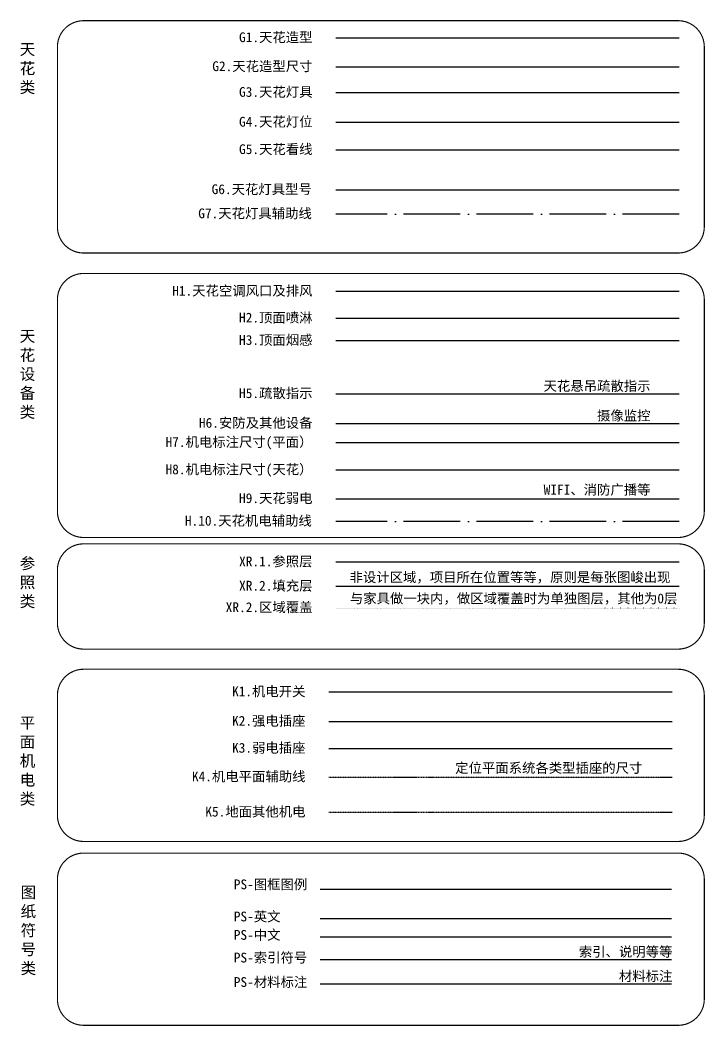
# Model space of a CAD drawing. Extents: x 133656 to 214778, y 12424 to 51506.
# Drawn here: x 133656 to 145672, y 13540 to 31200 of the extents above; entities that cross this region are included whole.
import ezdxf
from ezdxf.enums import TextEntityAlignment as Align

# ---------------------------------------------------------------- set-up
doc = ezdxf.new("R2010")
doc.units = 0
doc.header["$MEASUREMENT"] = 0
for name, pattern in [('PS轴线', [29.110615, 18, -5, 0, -6.110615]), ('图案填充', [66.863653, 0, -20.558844, 0, -15.145704, 0, -15.145704, 0, -16.013401]), ('轴线', [1279.947105, 991.697132, -142.311249, 0, -145.938724])]:
    doc.linetypes.add(name, pattern=pattern)
for name, color, linetype in [('G1.天花造型', 30, 'Continuous'), ('G2.天花造型尺寸', 144, 'Continuous'), ('G3.天花灯具', 52, 'Continuous'), ('G4.天花灯位', 71, 'Continuous'), ('G5.天花看线', 152, 'Continuous'), ('G6.天花灯具型号', 1, 'Continuous'), ('G7-天花灯具辅助线', 251, '轴线'), ('H.10-天花机电辅助线', 251, '轴线'), ('H1.天花空调风口', 4, 'Continuous'), ('H2.顶面喷淋', 4, 'Continuous'), ('H3.顶面烟感', 102, 'Continuous'), ('H5.疏散指示', 92, 'Continuous'), ('H6.安防及其他设备', 112, 'Continuous'), ('H7.机电平面尺寸', 113, 'Continuous'), ('H8.机电天花尺寸', 107, 'Continuous'), ('H9.天花广播.WIFI', 161, 'Continuous'), ('J-图框图例', 144, 'Continuous'), ('K1.机电开关', 30, 'Continuous'), ('K2.强电插座', 132, 'Continuous'), ('K3.弱电插座', 136, 'Continuous'), ('K4-机电平面辅助线', 251, 'PS轴线'), ('K5.地面其他机电', 201, 'PS轴线'), ('PS-中文', 50, 'Continuous'), ('PS-材料标注', 50, 'Continuous'), ('PS-索引符号', 51, 'Continuous'), ('PS-英文', 7, 'Continuous'), ('XR.1参照层', 150, 'Continuous'), ('XR.2填充层', 8, 'Continuous'), ('XR.3区域覆盖', 251, 'Continuous')]:
    doc.layers.add(name, color=color, linetype=linetype)
doc.styles.add('TK-HZ', font='')
doc.styles.add('样式 1', font='', dxfattribs={"width": 0.7, "height": 450})
doc.styles.get('TK-HZ').set_extended_font_data('SimSun')
doc.styles.get('样式 1').set_extended_font_data('SimSun')

msp = doc.modelspace()

# ---------------------------------------------------------------- linework, layer by layer
at = {"const_width": 20}
for points in [[(134770, 31189.7), (145202.6, 31189.7, -0.4142136), (145662.2, 30730), (145662.2, 27570.2, -0.4142136), (145202.6, 27110.6), (134770, 27110.6, -0.4142136), (134310.4, 27570.2), (134310.4, 30730, -0.4142136)], [(134770, 26751.4), (145202.6, 26751.4, -0.4142136), (145662.2, 26291.7), (145662.2, 22575.1, -0.4142136), (145202.6, 22115.5), (134770, 22115.5, -0.4142136), (134310.4, 22575.1), (134310.4, 26291.7, -0.4142136)], [(134770, 22003.7), (145202.6, 22003.7, -0.4142136), (145662.2, 21544.1), (145662.2, 20615, -0.4142136), (145202.6, 20155.3), (134770, 20155.3, -0.4142136), (134310.4, 20615), (134310.4, 21544.1, -0.4142136)], [(134770, 19802.1), (145202.6, 19802.1, -0.4142136), (145662.2, 19342.5), (145662.2, 17237.7, -0.4142136), (145202.6, 16778.1), (134770, 16778.1, -0.4142136), (134310.4, 17237.7), (134310.4, 19342.5, -0.4142136)], [(134770, 16574), (145202.6, 16574, -0.4142136), (145662.2, 16114.4), (145662.2, 14009.6, -0.4142136), (145202.6, 13550), (134770, 13550, -0.4142136), (134310.4, 14009.6), (134310.4, 16114.4, -0.4142136)]]:
    msp.add_lwpolyline(points, format="xyb", close=True, dxfattribs=at)
at = {"layer": 'G1.天花造型'}
msp.add_line((145218.4, 30882.9), (139197, 30882.9), dxfattribs=at)
at = {"layer": 'G2.天花造型尺寸'}
msp.add_line((145218.4, 30374.1), (139197, 30374.1), dxfattribs=at)
at = {"layer": 'G3.天花灯具'}
msp.add_line((145218.4, 29922.8), (139197, 29922.8), dxfattribs=at)
at = {"layer": 'G4.天花灯位'}
msp.add_line((145218.4, 29399.2), (139197, 29399.2), dxfattribs=at)
at = {"layer": 'G5.天花看线'}
msp.add_line((145218.4, 28917.6), (139197, 28917.6), dxfattribs=at)
at = {"layer": 'G6.天花灯具型号'}
msp.add_line((145218.4, 28214.3), (139197, 28214.3), dxfattribs=at)
at = {"layer": 'G7-天花灯具辅助线'}
msp.add_line((145218.4, 27790.6), (139197, 27790.6), dxfattribs=at)
at = {"layer": 'H.10-天花机电辅助线'}
msp.add_line((145218.4, 22393.7), (139197, 22393.7), dxfattribs=at)
at = {"layer": 'H1.天花空调风口'}
msp.add_line((145218.4, 26431.9), (139197, 26431.9), dxfattribs=at)
at = {"layer": 'H2.顶面喷淋'}
msp.add_line((145218.4, 25960.3), (139197, 25960.3), dxfattribs=at)
at = {"layer": 'H3.顶面烟感'}
msp.add_line((145218.4, 25567.9), (139197, 25567.9), dxfattribs=at)
at = {"layer": 'H5.疏散指示'}
msp.add_line((145218.4, 24633.7), (139197, 24633.7), dxfattribs=at)
at = {"layer": 'H6.安防及其他设备'}
msp.add_line((145218.4, 24112.2), (139197, 24112.2), dxfattribs=at)
at = {"layer": 'H7.机电平面尺寸'}
msp.add_line((145218.4, 23776.6), (139197, 23776.6), dxfattribs=at)
at = {"layer": 'H8.机电天花尺寸'}
msp.add_line((145218.4, 23295.4), (139197, 23295.4), dxfattribs=at)
at = {"layer": 'H9.天花广播.WIFI'}
msp.add_line((145218.4, 22789.6), (139197, 22789.6), dxfattribs=at)
at = {"layer": 'J-图框图例'}
msp.add_line((138919.6, 15940.8), (145088.6, 15940.8), dxfattribs=at)
at = {"layer": 'K1.机电开关'}
msp.add_line((145095.6, 19397.3), (139074.1, 19397.3), dxfattribs=at)
at = {"layer": 'K2.强电插座'}
msp.add_line((145095.6, 18880.4), (139074.1, 18880.4), dxfattribs=at)
at = {"layer": 'K3.弱电插座'}
msp.add_line((145095.6, 18406.9), (139074.1, 18406.9), dxfattribs=at)
at = {"layer": 'K4-机电平面辅助线'}
msp.add_line((145095.6, 17904.1), (139074.1, 17904.1), dxfattribs=at)
at = {"layer": 'K5.地面其他机电'}
msp.add_line((145095.6, 17285.7), (139074.1, 17285.7), dxfattribs=at)
at = {"layer": 'PS-中文'}
msp.add_line((138919.6, 15105.1), (145088.6, 15105.1), dxfattribs=at)
at = {"layer": 'PS-材料标注'}
msp.add_line((138919.6, 14277.7), (145088.6, 14277.7), dxfattribs=at)
at = {"layer": 'PS-索引符号'}
msp.add_line((138919.6, 14706.6), (145088.6, 14706.6), dxfattribs=at)
at = {"layer": 'PS-英文'}
msp.add_line((138919.6, 15428.3), (145088.6, 15428.3), dxfattribs=at)
at = {"layer": 'XR.1参照层'}
msp.add_line((145218.4, 21679.3), (139197, 21679.3), dxfattribs=at)
at = {"layer": 'XR.2填充层'}
msp.add_line((145218.4, 21252.3), (139197, 21252.3), dxfattribs=at)
at = {"layer": 'XR.3区域覆盖', "linetype": '图案填充'}
msp.add_line((145218.4, 20875), (139197, 20875), dxfattribs=at)

# ---------------------------------------------------------------- texts
at = {"char_height": 200, "width": 458.678, "attachment_point": 1, "style": 'TK-HZ'}
for s, insert in [('天花类', (133648.5, 30787.6)), ('天花设备类', (133648.5, 25751.5)), ('参照类', (133648.5, 21761.1)), ('平面机电类', (133648.5, 18960.3)), ('图纸符号类', (133664.5, 15984.8))]:
    msp.add_mtext(s, dxfattribs=dict(at, insert=insert))
at = {"layer": 'G1.天花造型', "style": '样式 1'}
msp.add_text('G1.天花造型', height=172, dxfattribs=at).set_placement((138787, 30813), align=Align.RIGHT)
at = {"layer": 'G2.天花造型尺寸', "style": '样式 1'}
msp.add_text('G2.天花造型尺寸', height=172, dxfattribs=at).set_placement((138787, 30304.2), align=Align.RIGHT)
at = {"layer": 'G3.天花灯具', "style": '样式 1'}
msp.add_text('G3.天花灯具', height=172, dxfattribs=at).set_placement((138787, 29852.9), align=Align.RIGHT)
at = {"layer": 'G4.天花灯位', "style": '样式 1'}
msp.add_text('G4.天花灯位', height=172, dxfattribs=at).set_placement((138787, 29329.3), align=Align.RIGHT)
at = {"layer": 'G5.天花看线', "style": '样式 1'}
msp.add_text('G5.天花看线', height=172, dxfattribs=at).set_placement((138787, 28847.7), align=Align.RIGHT)
at = {"layer": 'G6.天花灯具型号', "style": '样式 1'}
msp.add_text('G6.天花灯具型号', height=172, dxfattribs=at).set_placement((138775.1, 28144.4), align=Align.RIGHT)
at = {"layer": 'G7-天花灯具辅助线', "style": '样式 1'}
msp.add_text('G7.天花灯具辅助线', height=172, dxfattribs=at).set_placement((138775.1, 27720.7), align=Align.RIGHT)
at = {"layer": 'H.10-天花机电辅助线', "style": '样式 1'}
msp.add_text('H.10.天花机电辅助线', height=172, dxfattribs=at).set_placement((138775.1, 22323.8), align=Align.RIGHT)
at = {"layer": 'H1.天花空调风口', "style": '样式 1'}
msp.add_text('H1.天花空调风口及排风', height=172, dxfattribs=at).set_placement((138787, 26362), align=Align.RIGHT)
at = {"layer": 'H2.顶面喷淋', "style": '样式 1'}
msp.add_text('H2.顶面喷淋', height=172, dxfattribs=at).set_placement((138787, 25890.5), align=Align.RIGHT)
at = {"layer": 'H3.顶面烟感', "style": '样式 1'}
msp.add_text('H3.顶面烟感', height=172, dxfattribs=at).set_placement((138787, 25498), align=Align.RIGHT)
at = {"layer": 'H5.疏散指示', "style": '样式 1'}
for s, p in [('H5.疏散指示', (138787, 24563.8)), ('天花悬吊疏散指示', (144718.6, 24690.6))]:
    msp.add_text(s, height=172, dxfattribs=at).set_placement(p, align=Align.RIGHT)
at = {"layer": 'H6.安防及其他设备', "style": '样式 1'}
for s, p in [('H6.安防及其他设备', (138787, 24042.3)), ('摄像监控', (144718.6, 24170.1))]:
    msp.add_text(s, height=172, dxfattribs=at).set_placement(p, align=Align.RIGHT)
at = {"layer": 'H7.机电平面尺寸', "style": '样式 1'}
msp.add_text('H7.机电标注尺寸(平面）', height=172, dxfattribs=at).set_placement((138787, 23706.7), align=Align.RIGHT)
at = {"layer": 'H8.机电天花尺寸', "style": '样式 1'}
msp.add_text('H8.机电标注尺寸(天花）', height=172, dxfattribs=at).set_placement((138787, 23225.5), align=Align.RIGHT)
at = {"layer": 'H9.天花广播.WIFI', "style": '样式 1'}
for s, p in [('WIFI、消防广播等', (144718.6, 22869.5)), ('H9.天花弱电', (138787, 22719.7))]:
    msp.add_text(s, height=172, dxfattribs=at).set_placement(p, align=Align.RIGHT)
at = {"layer": 'J-图框图例', "style": '样式 1'}
msp.add_text('PS-图框图例', height=172, dxfattribs=at).set_placement((137405.4, 15939))
at = {"layer": 'K1.机电开关', "style": '样式 1'}
msp.add_text('K1.机电开关', height=172, dxfattribs=at).set_placement((138664.1, 19327.4), align=Align.RIGHT)
at = {"layer": 'K2.强电插座', "style": '样式 1'}
msp.add_text('K2.强电插座', height=172, dxfattribs=at).set_placement((138664.1, 18810.5), align=Align.RIGHT)
at = {"layer": 'K3.弱电插座', "style": '样式 1'}
msp.add_text('K3.弱电插座', height=172, dxfattribs=at).set_placement((138664.1, 18337), align=Align.RIGHT)
at = {"layer": 'K4-机电平面辅助线', "style": '样式 1'}
for s, p in [('K4.机电平面辅助线', (138664.1, 17834.3)), ('定位平面系统各类型插座的尺寸', (144575.4, 17984.1))]:
    msp.add_text(s, height=172, dxfattribs=at).set_placement(p, align=Align.RIGHT)
at = {"layer": 'K5.地面其他机电', "style": '样式 1'}
msp.add_text('K5.地面其他机电', height=172, dxfattribs=at).set_placement((138664.1, 17215.8), align=Align.RIGHT)
at = {"layer": 'PS-中文', "color": 2, "style": '样式 1'}
msp.add_text('PS-中文', height=172, dxfattribs=at).set_placement((137405.4, 15051.5))
at = {"layer": 'PS-材料标注', "style": '样式 1'}
msp.add_text('材料标注', height=172, dxfattribs=at).set_placement((145102.8, 14327.8), align=Align.RIGHT)
msp.add_text('PS-材料标注', height=172, dxfattribs=at).set_placement((137405.4, 14224.2))
at = {"layer": 'PS-索引符号', "style": '样式 1'}
msp.add_text('PS-索引符号', height=172, dxfattribs=at).set_placement((137405.4, 14653))
msp.add_text('索引、说明等等', height=172, dxfattribs=at).set_placement((145102.8, 14756.6), align=Align.RIGHT)
at = {"layer": 'PS-英文', "style": '样式 1'}
msp.add_text('PS-英文', height=172, dxfattribs=at).set_placement((137405.4, 15374.7))
at = {"layer": 'XR.1参照层', "style": '样式 1'}
msp.add_text('XR.1.参照层', height=172, dxfattribs=at).set_placement((138787, 21609.4), align=Align.RIGHT)
at = {"layer": 'XR.2填充层', "style": '样式 1'}
for s, p in [('XR.2.填充层', (138787, 21182.5)), ('非设计区域，项目所在位置等等，原则是每张图峻出现', (145067.7, 21332.2))]:
    msp.add_text(s, height=172, dxfattribs=at).set_placement(p, align=Align.RIGHT)
at = {"layer": 'XR.3区域覆盖', "style": '样式 1'}
for s, p in [('与家具做一块内，做区域覆盖时为单独图层，其他为0层', (145190.1, 20959.9)), ('XR.2.区域覆盖', (138787, 20805.1))]:
    msp.add_text(s, height=172, dxfattribs=at).set_placement(p, align=Align.RIGHT)

doc.saveas('drawing.dxf')
